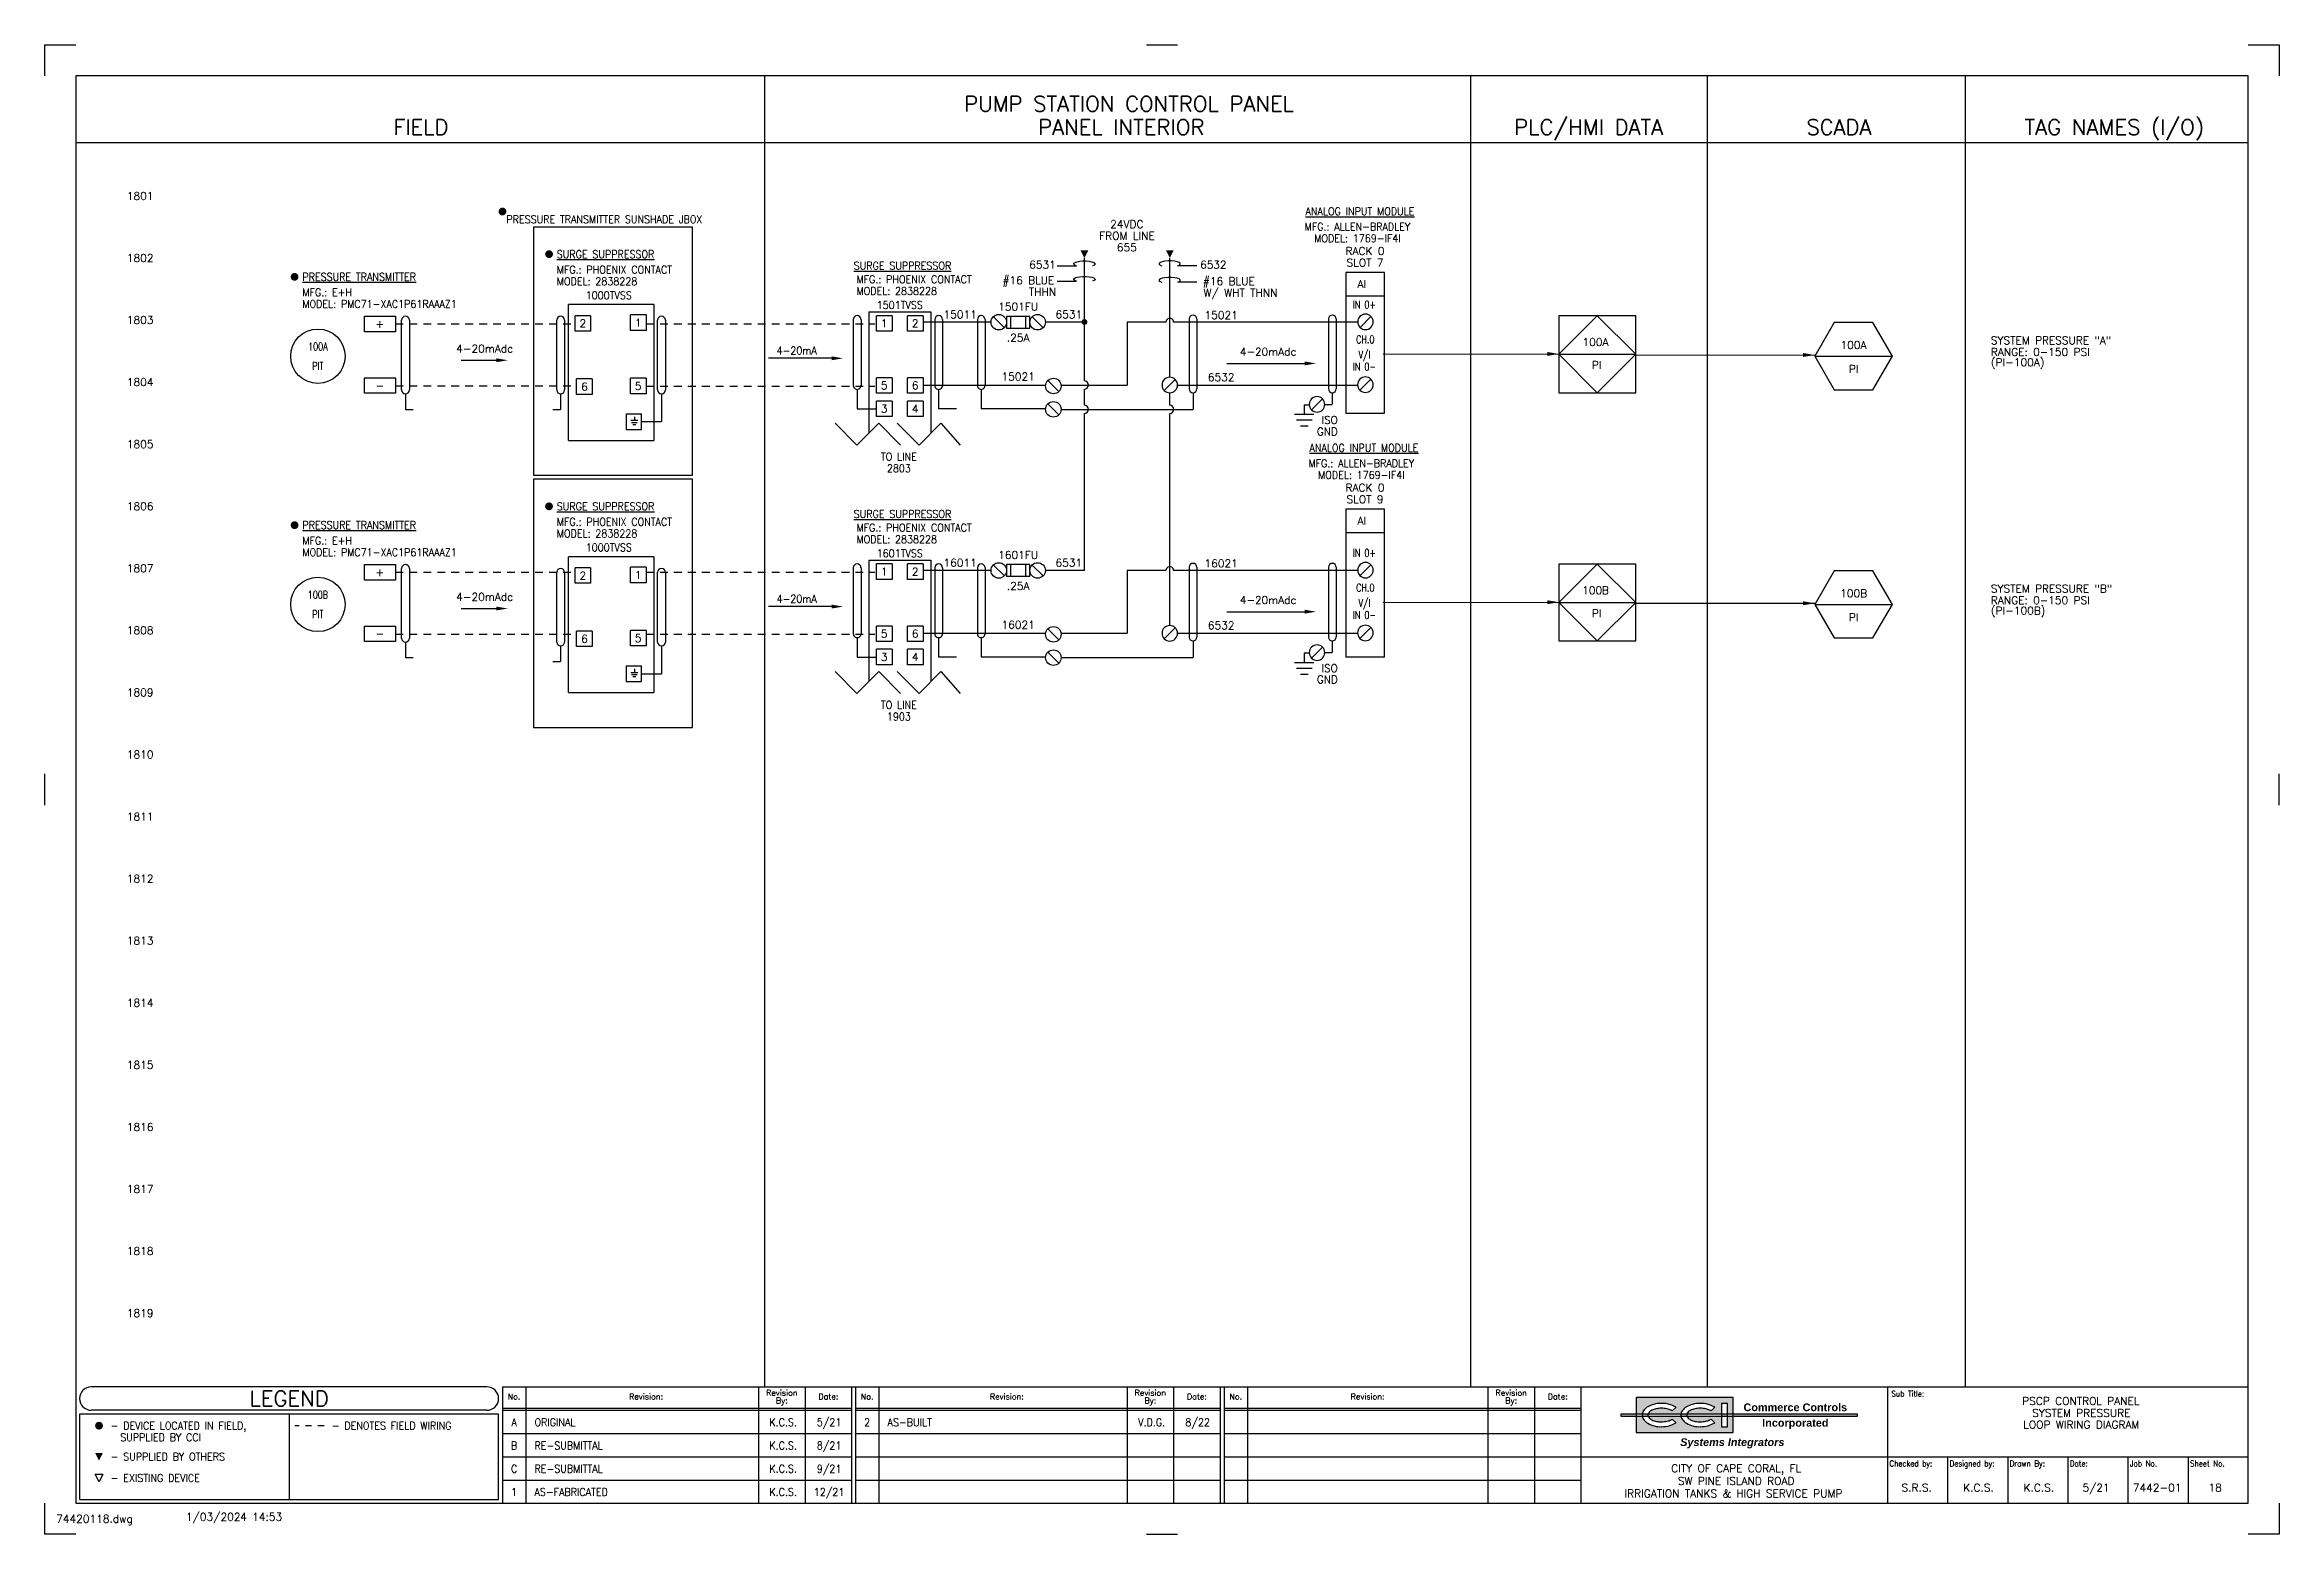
# Model space of a CAD drawing. Extents: x 0 to 36, y 0 to 24.
import ezdxf
from ezdxf.enums import TextEntityAlignment as Align

# ---------------------------------------------------------------- set-up
doc = ezdxf.new("R2010")
doc.units = 0
doc.header["$LTSCALE"] = 0.5
doc.header["$MEASUREMENT"] = 0
doc.linetypes.add('HIDDEN', pattern=[0.375, 0.25, -0.125])
doc.linetypes.add('HIDDEN2', pattern=[0.1875, 0.125, -0.0625])
doc.layers.get('0').update_dxf_attribs({"linetype": 'CONTINUOUS'})
for name, color, linetype in [('02_i1769-IA16-AC-DIGITAL-', 32, 'CONTINUOUS'), ('BORDER', 2, 'CONTINUOUS'), ('CUT-MARK', 5, 'CONTINUOUS')]:
    doc.layers.add(name, color=color, linetype=linetype)
doc.styles.add('arial', font='arialbd.ttf')
doc.styles.add('arialitalic', font='arialbi.ttf')
doc.styles.add('ROMANS', font='ROMANS.shx')
doc.linetypes.add('FENCELINE1', pattern='A,0.25,-0.1,[133,ltypeshp.shx,S=0.1,R=0,X=-0.1,Y=0],-0.1,1', length=1.45)

# ---------------------------------------------------------------- blocks, each defined once
blk = doc.blocks.new('CUTMARK')
at = {"color": 5}
for p, q in [((0, 23.5), (0, 24)), ((0, 24), (0.5, 24)), ((17.75, 24), (18.25, 24)), ((35.5, 24), (36, 24)), ((36, 24), (36, 23.5)), ((0, 11.75), (0, 12.25)), ((36, 11.75), (36, 12.25)), ((0, 0), (0, 0.5)), ((36, 0.5), (36, 0)), ((0.5, 0), (0, 0)), ((17.75, 0), (18.25, 0)), ((36, 0), (35.5, 0))]:
    blk.add_line(p, q, dxfattribs=at)
blk = doc.blocks.new('FCIRLEG')
at = {"color": 5, "const_width": 0.0625}
blk.add_lwpolyline([(-0.03125, 0, 1), (0.03125, 0, 1)], format="xyb", close=True, dxfattribs=at)
blk = doc.blocks.new('FTRIULEG')
at = {"color": 5}
blk.add_solid([(0, 0.125), (0, 0.125), (-0.0625, 0), (0.0625, 0)], dxfattribs=at)
blk = doc.blocks.new('CCILOGO3')
h = blk.add_hatch(color=256)
h.paths.add_polyline_path([(25.922, 2.094, -0.060974), (26.047, 2.109, -0.060974), (26.172, 2.094, -0.074343), (26.268, 2.054, -0.016679), (26.281, 2.046), (26.221, 1.988, 0.036094), (26.202, 1.999, 0.064948), (26.135, 2.022, 0.051099), (26.047, 2.031, 0.051099), (25.958, 2.022, 0.064948), (25.892, 1.999, 0.104203), (25.841, 1.959, 0.105248), (25.83, 1.937), (26.36, 1.937, -0.117879), (26.38, 1.988, -0.106943), (26.451, 2.054, -0.074343), (26.547, 2.094, -0.060974), (26.672, 2.109, -0.060974), (26.797, 2.094, -0.074343), (26.893, 2.054, -0.016679), (26.906, 2.046), (26.846, 1.988, 0.036094), (26.827, 1.999, 0.064948), (26.76, 2.022, 0.051099), (26.672, 2.031, 0.051099), (26.583, 2.022, 0.064948), (26.517, 1.999, 0.104203), (26.466, 1.959, 0.105248), (26.455, 1.937), (27.016, 1.937), (27.016, 2.109), (27.109, 2.109), (27.109, 1.937), (27.203, 1.937), (27.203, 2.203), (25.641, 2.203), (25.641, 1.937), (25.735, 1.937, -0.117879), (25.755, 1.988, -0.106943), (25.826, 2.054, -0.074343)])
h.paths.add_polyline_path([(25.826, 1.789, -0.106943), (25.755, 1.856, -0.117879), (25.735, 1.906), (25.641, 1.906), (25.641, 1.641), (27.203, 1.641), (27.203, 1.906), (27.109, 1.906), (27.109, 1.734), (27.016, 1.734), (27.016, 1.906), (26.455, 1.906, 0.105248), (26.466, 1.885, 0.104203), (26.517, 1.845, 0.064948), (26.592, 1.819, 0.063643), (26.672, 1.812, 0.051099), (26.76, 1.822, 0.064948), (26.827, 1.845, 0.036094), (26.846, 1.856), (26.906, 1.798, -0.016679), (26.893, 1.789, -0.074343), (26.797, 1.75, -0.060974), (26.672, 1.734, -0.074995), (26.558, 1.745, -0.074343), (26.451, 1.789, -0.106943), (26.38, 1.856, -0.117879), (26.36, 1.906), (25.83, 1.906, 0.105248), (25.841, 1.885, 0.104203), (25.892, 1.845, 0.064948), (25.967, 1.819, 0.063643), (26.047, 1.812, 0.051099), (26.135, 1.822, 0.064948), (26.202, 1.845, 0.036094), (26.221, 1.856), (26.281, 1.798, -0.016679), (26.268, 1.789, -0.074343), (26.172, 1.75, -0.060974), (26.047, 1.734, -0.074995), (25.933, 1.745, -0.074343)])
h.paths.add_polyline_path([(25.641, 1.906), (25.641, 1.937), (25.391, 1.937), (25.391, 1.906)])
h.paths.add_polyline_path([(25.83, 1.906, -0.068202), (25.828, 1.922, -0.068202), (25.83, 1.937), (25.735, 1.937, 0.033731), (25.734, 1.922, 0.033731), (25.735, 1.906)])
h.paths.add_polyline_path([(26.455, 1.906, -0.068202), (26.453, 1.922, -0.068202), (26.455, 1.937), (26.36, 1.937, 0.033731), (26.359, 1.922, 0.033731), (26.36, 1.906)])
h.paths.add_polyline_path([(27.109, 1.906), (27.109, 1.937), (27.016, 1.937), (27.016, 1.906)])
h.paths.add_polyline_path([(29.203, 1.906), (29.203, 1.937), (27.203, 1.937), (27.203, 1.906)])
for p, q in [((27.203, 2.203), (25.641, 2.203)), ((25.641, 2.203), (25.641, 1.641)), ((27.203, 1.641), (27.203, 2.203)), ((29.203, 1.937), (25.391, 1.937)), ((25.391, 1.937), (25.391, 1.906)), ((25.391, 1.906), (29.203, 1.906)), ((26.221, 1.988), (26.281, 2.046)), ((26.221, 1.856), (26.281, 1.798)), ((26.846, 1.988), (26.906, 2.046)), ((26.846, 1.856), (26.906, 1.798)), ((27.109, 2.109), (27.016, 2.109)), ((27.016, 2.109), (27.016, 1.734)), ((27.109, 1.734), (27.109, 2.109)), ((29.203, 1.906), (29.203, 1.937)), ((25.641, 1.641), (27.203, 1.641)), ((27.016, 1.734), (27.109, 1.734))]:
    blk.add_line(p, q)
for centre, radius, start, end in [((25.851, 1.922), 0.116, 145.3805, 180), ((25.851, 1.922), 0.116, 180, 214.6195), ((25.944, 1.857), 0.23, 120.9638, 145.3805), ((25.944, 1.987), 0.23, 214.6195, 239.0362), ((26.006, 1.754), 0.35, 103.9568, 120.9638), ((25.886, 1.922), 0.0581, 140.3607, 180), ((25.886, 1.922), 0.0581, 180, 219.6393), ((25.962, 1.859), 0.157, 116.5651, 140.3607), ((25.962, 1.985), 0.157, 219.6393, 243.4349), ((26.013, 1.757), 0.271, 101.7009, 116.5651), ((26.028, 2.117), 0.305, 243.4349, 258.2991), ((26.047, 1.59), 0.519, 90, 103.9568), ((26.047, 1.595), 0.436, 90, 101.7009), ((26.031, 2.129), 0.317, 258.2991, 272.8654), ((26.047, 1.59), 0.519, 76.0432, 90), ((26.047, 1.595), 0.436, 78.2991, 90), ((26.047, 2.249), 0.436, 270, 281.7009), ((26.08, 1.757), 0.271, 63.4349, 78.2991), ((26.08, 2.087), 0.271, 281.7009, 296.5651), ((26.088, 1.754), 0.35, 59.0362, 76.0432), ((26.131, 1.859), 0.157, 55.1664, 63.4349), ((26.131, 1.985), 0.157, 296.5651, 304.8336), ((26.149, 1.857), 0.23, 55.214, 59.0362), ((26.476, 1.922), 0.116, 145.3805, 180), ((26.476, 1.922), 0.116, 180, 214.6195), ((26.569, 1.857), 0.23, 120.9638, 145.3805), ((26.569, 1.987), 0.23, 214.6195, 239.0362), ((26.631, 1.754), 0.35, 103.9568, 120.9638), ((26.511, 1.922), 0.0581, 140.3607, 180), ((26.511, 1.922), 0.0581, 180, 219.6393), ((26.587, 1.859), 0.157, 116.5651, 140.3607), ((26.587, 1.985), 0.157, 219.6393, 243.4349), ((26.638, 1.757), 0.271, 101.7009, 116.5651), ((26.653, 2.117), 0.305, 243.4349, 258.2991), ((26.672, 1.59), 0.519, 90, 103.9568), ((26.672, 1.595), 0.436, 90, 101.7009), ((26.656, 2.129), 0.317, 258.2991, 272.8654), ((26.672, 1.59), 0.519, 76.0432, 90), ((26.672, 1.595), 0.436, 78.2991, 90), ((26.672, 2.249), 0.436, 270, 281.7009), ((26.705, 1.757), 0.271, 63.4349, 78.2991), ((26.705, 2.087), 0.271, 281.7009, 296.5651), ((26.713, 1.754), 0.35, 59.0362, 76.0432), ((26.756, 1.859), 0.157, 55.1664, 63.4349), ((26.756, 1.985), 0.157, 296.5651, 304.8336), ((26.774, 1.857), 0.23, 55.214, 59.0362), ((26.027, 2.125), 0.391, 239.0362, 256.0432), ((26.025, 2.118), 0.384, 256.0432, 273.1986), ((26.047, 2.253), 0.519, 270, 283.9568), ((26.088, 2.09), 0.35, 283.9568, 300.9638), ((26.149, 1.987), 0.23, 300.9638, 304.786), ((26.652, 2.125), 0.391, 239.0362, 256.0432), ((26.65, 2.118), 0.384, 256.0432, 273.1986), ((26.672, 2.253), 0.519, 270, 283.9568), ((26.713, 2.09), 0.35, 283.9568, 300.9638), ((26.774, 1.987), 0.23, 300.9638, 304.786)]:
    blk.add_arc(centre, radius, start, end)
for s, style, p in [('Commerce Controls', 'arial', (28.203, 1.984)), ('Incorporated', 'arial', (28.203, 1.734)), ('Systems Integrators', 'arialitalic', (27.188, 1.422))]:
    blk.add_text(s, height=0.125, dxfattribs=dict(style=style)).set_placement(p, align=Align.CENTER)
blk = doc.blocks.new('TERM')
at = {"color": 1}
blk.add_line((-0.088, 0.088), (0.088, -0.088), dxfattribs=at)
blk.add_circle((0, 0), 0.125, dxfattribs=at)
blk = doc.blocks.new('GND')
at = {"color": 5}
for p, q in [((0, 0), (0, -0.15625)), ((-0.15625, -0.15625), (0.15625, -0.15625)), ((-0.125, -0.25), (0.125, -0.25)), ((-0.0625, -0.34375), (0.0625, -0.34375))]:
    blk.add_line(p, q, dxfattribs=at)
blk = doc.blocks.new('RARROW')
at = {"color": 5}
blk.add_solid([(-0.125, 0.03125), (-0.125, -0.03125), (0.0625, 0)], dxfattribs=at)
blk = doc.blocks.new('Lasso')
at = {"color": 5}
blk.add_line((0, -0.437), (0, -0.128), dxfattribs=at)
at = {"color": 5, "linetype": 'Continuous'}
blk.add_polyline3d([(0, -0.128, 0), (0.012, -0.156, 0), (0.026, -0.17, 0), (0.04, -0.168, 0), (0.054, -0.151, 0), (0.065, -0.119, 0), (0.073, -0.076, 0), (0.078, -0.026, 0), (0.078, 0.027, 0), (0.073, 0.077, 0), (0.065, 0.12, 0), (0.054, 0.151, 0), (0.04, 0.169, 0), (0.026, 0.171, 0), (0.012, 0.157, 0), (0, 0.129, 0)], dxfattribs=at)
blk = doc.blocks.new('DOT')
at = {"color": 2, "const_width": 0.0469}
blk.add_lwpolyline([(-0.023, 0, 1), (0.023, 0, 1)], format="xyb", close=True, dxfattribs=at)
blk = doc.blocks.new('11')
at = {"style": 'ROMANS', "width": 0.9}
for s, p in [('C', (7.562, 0.993)), ('K.C.S.', (11.896, 0.993)), ('9/21', (12.637, 0.993))]:
    blk.add_text(s, height=0.125, dxfattribs=at).set_placement(p, align=Align.CENTER)
blk.add_text('RE-SUBMITTAL', height=0.125, dxfattribs=at).set_placement((7.891, 0.993))
blk = doc.blocks.new('14')
at = {"style": 'ROMANS', "width": 0.9}
for s, p in [('1', (7.563, 0.618)), ('K.C.S.', (11.896, 0.618)), ('12/21', (12.637, 0.618))]:
    blk.add_text(s, height=0.125, dxfattribs=at).set_placement(p, align=Align.CENTER)
blk.add_text('AS-FABRICATED', height=0.125, dxfattribs=at).set_placement((7.891, 0.618))
blk = doc.blocks.new('DrawingName')
at = {"color": 0, "linetype": 'Continuous', "insert": (0.1875, 0.3125), "char_height": 0.125, "attachment_point": 1, "style": 'ROMANS'}
blk.add_mtext('74420118.dwg', dxfattribs=at)
blk = doc.blocks.new('dwgfilename')
at = {"color": 0, "linetype": 'Continuous'}
blk.add_blockref('DrawingName', (0, 0), dxfattribs=at)
blk = doc.blocks.new('dwgdate')
at = {"color": 0, "linetype": 'Continuous', "insert": (2.1875, 0.34375), "char_height": 0.125, "attachment_point": 1, "style": 'ROMANS'}
blk.add_mtext(' 1/03/2024 14:53', dxfattribs=at)
blk = doc.blocks.new('Drawing_Name_Date_Panel_Layout')
at = {"linetype": 'Continuous'}
for name in ['dwgdate', 'dwgfilename']:
    blk.add_blockref(name, (0, 0), dxfattribs=at)

msp = doc.modelspace()

# ---------------------------------------------------------------- linework, layer by layer
at = {"linetype": 'Continuous'}
for p, q in [((11.594, 23.5), (11.594, 2.375)), ((22.969, 23.5), (22.969, 2.375)), ((26.781, 23.5), (26.781, 2.375)), ((30.938, 23.5), (30.938, 2.375)), ((0.5, 22.422), (35.5, 22.422)), ((10.438, 21.062), (7.875, 21.062)), ((7.875, 21.062), (7.875, 17.062)), ((10.438, 17.062), (10.438, 21.062)), ((16.75, 18.582), (16.75, 20.562)), ((18.125, 18.642), (18.125, 20.562)), ((21.585, 20.33), (20.96, 20.33)), ((20.96, 20.33), (20.96, 18.062)), ((21.584, 18.062), (21.584, 20.33)), ((9.813, 19.812), (8.438, 19.812)), ((20.96, 19.955), (21.585, 19.955)), ((5.151, 19.624), (5.651, 19.624)), ((5.151, 19.374), (5.151, 19.624)), ((5.651, 19.624), (5.651, 19.374)), ((8.794, 19.634), (8.544, 19.634)), ((8.544, 19.384), (8.544, 19.634)), ((8.794, 19.634), (8.794, 19.384)), ((9.688, 19.645), (9.438, 19.645)), ((9.438, 19.395), (9.438, 19.645)), ((9.688, 19.645), (9.688, 19.395)), ((13.276, 19.697), (14.276, 19.697)), ((13.276, 19.697), (13.276, 17.741)), ((13.651, 19.634), (13.401, 19.634)), ((13.401, 19.384), (13.401, 19.634)), ((13.651, 19.634), (13.651, 19.384)), ((14.151, 19.634), (13.901, 19.634)), ((13.901, 19.384), (13.901, 19.634)), ((14.151, 19.634), (14.151, 19.384)), ((15.246, 19.529), (14.151, 19.529)), ((14.276, 19.697), (14.276, 17.741)), ((16.75, 19.529), (16.121, 19.529)), ((18.062, 19.529), (17.438, 19.529)), ((17.438, 19.529), (17.438, 18.517)), ((21.153, 19.529), (18.187, 19.529)), ((5.651, 19.374), (5.151, 19.374)), ((8.794, 19.384), (8.544, 19.384)), ((9.688, 19.395), (9.438, 19.395)), ((13.651, 19.384), (13.401, 19.384)), ((14.151, 19.384), (13.901, 19.384)), ((12.677, 18.947), (11.663, 18.947)), ((24.394, 19.012), (25.632, 19.012)), ((28.517, 18.982), (29.767, 18.982)), ((28.601, 18.982), (29.683, 18.982)), ((5.151, 18.634), (5.651, 18.634)), ((5.151, 18.384), (5.151, 18.634)), ((5.651, 18.384), (5.151, 18.384)), ((5.651, 18.634), (5.651, 18.384)), ((8.82, 18.615), (8.57, 18.615)), ((8.57, 18.365), (8.57, 18.615)), ((8.82, 18.365), (8.57, 18.365)), ((8.82, 18.615), (8.82, 18.365)), ((9.688, 18.625), (9.438, 18.625)), ((9.438, 18.375), (9.438, 18.625)), ((9.688, 18.375), (9.438, 18.375)), ((9.688, 18.625), (9.688, 18.375)), ((13.651, 18.634), (13.401, 18.634)), ((13.401, 18.384), (13.401, 18.634)), ((13.651, 18.384), (13.401, 18.384)), ((13.651, 18.634), (13.651, 18.384)), ((14.151, 18.634), (13.901, 18.634)), ((13.901, 18.384), (13.901, 18.634)), ((14.151, 18.384), (13.901, 18.384)), ((14.151, 18.634), (14.151, 18.384)), ((14.151, 18.517), (16.126, 18.517)), ((16.374, 18.517), (17.438, 18.517)), ((16.75, 18.19), (16.75, 18.452)), ((18.125, 18.19), (18.125, 18.392)), ((18.25, 18.517), (18.437, 18.517)), ((18.437, 18.517), (21.152, 18.517)), ((5.812, 18.125), (5.938, 18.125)), ((9.367, 18.052), (9.617, 18.052)), ((9.367, 18.052), (9.367, 17.802)), ((9.617, 17.802), (9.617, 18.052)), ((13.089, 18.134), (13.401, 18.134)), ((13.651, 18.259), (13.401, 18.259)), ((13.401, 18.009), (13.401, 18.259)), ((13.651, 18.009), (13.401, 18.009)), ((13.651, 18.259), (13.651, 18.009)), ((14.151, 18.259), (13.901, 18.259)), ((13.901, 18.009), (13.901, 18.259)), ((14.151, 18.009), (13.901, 18.009)), ((14.151, 18.259), (14.151, 18.009)), ((14.688, 18.134), (14.401, 18.134)), ((16.125, 18.134), (15.089, 18.134)), ((16.375, 18.125), (18.5, 18.125)), ((16.75, 15.529), (16.75, 18.06)), ((18.125, 14.642), (18.125, 18.06)), ((20.96, 18.062), (21.585, 18.062)), ((9.367, 17.802), (9.617, 17.802)), ((9.617, 17.927), (9.937, 17.927)), ((12.736, 17.903), (13.086, 17.549)), ((13.086, 17.549), (13.436, 17.903)), ((13.436, 17.903), (13.786, 17.549)), ((13.736, 17.903), (14.086, 17.549)), ((14.086, 17.549), (14.436, 17.903)), ((14.436, 17.903), (14.75, 17.549)), ((8.438, 17.625), (9.813, 17.625)), ((7.875, 17.062), (10.438, 17.062)), ((10.438, 17), (7.875, 17)), ((7.875, 17), (7.875, 13)), ((10.438, 13), (10.438, 17)), ((21.585, 16.517), (20.96, 16.517)), ((20.96, 16.517), (20.96, 14.132)), ((21.584, 14.132), (21.584, 16.517)), ((20.96, 16.142), (21.585, 16.142)), ((5.151, 15.624), (5.651, 15.624)), ((5.151, 15.374), (5.151, 15.624)), ((5.651, 15.624), (5.651, 15.374)), ((9.813, 15.75), (8.438, 15.75)), ((8.794, 15.572), (8.544, 15.572)), ((8.544, 15.322), (8.544, 15.572)), ((8.794, 15.572), (8.794, 15.322)), ((9.688, 15.582), (9.438, 15.582)), ((9.438, 15.332), (9.438, 15.582)), ((9.688, 15.582), (9.688, 15.332)), ((13.276, 15.697), (14.276, 15.697)), ((13.276, 15.697), (13.276, 13.741)), ((13.651, 15.634), (13.401, 15.634)), ((13.401, 15.384), (13.401, 15.634)), ((13.651, 15.634), (13.651, 15.384)), ((14.151, 15.634), (13.901, 15.634)), ((13.901, 15.384), (13.901, 15.634)), ((14.151, 15.634), (14.151, 15.384)), ((15.246, 15.529), (14.151, 15.529)), ((14.276, 15.697), (14.276, 13.741)), ((16.75, 15.529), (16.121, 15.529)), ((18.062, 15.529), (17.438, 15.529)), ((17.438, 15.529), (17.438, 14.517)), ((21.153, 15.529), (18.187, 15.529)), ((5.651, 15.374), (5.151, 15.374)), ((8.794, 15.322), (8.544, 15.322)), ((9.688, 15.332), (9.438, 15.332)), ((13.651, 15.384), (13.401, 15.384)), ((14.151, 15.384), (13.901, 15.384)), ((12.677, 14.947), (11.663, 14.947)), ((24.394, 15.012), (25.632, 15.012)), ((28.517, 14.982), (29.767, 14.982)), ((28.601, 14.982), (29.683, 14.982)), ((5.151, 14.634), (5.651, 14.634)), ((5.151, 14.384), (5.151, 14.634)), ((5.651, 14.634), (5.651, 14.384)), ((8.82, 14.552), (8.57, 14.552)), ((8.57, 14.302), (8.57, 14.552)), ((8.82, 14.552), (8.82, 14.302)), ((9.688, 14.562), (9.438, 14.562)), ((9.438, 14.312), (9.438, 14.562)), ((9.688, 14.562), (9.688, 14.312)), ((13.651, 14.634), (13.401, 14.634)), ((13.401, 14.384), (13.401, 14.634)), ((13.651, 14.634), (13.651, 14.384)), ((14.151, 14.634), (13.901, 14.634)), ((13.901, 14.384), (13.901, 14.634)), ((14.151, 14.634), (14.151, 14.384)), ((14.151, 14.517), (16.126, 14.517)), ((16.374, 14.517), (17.438, 14.517)), ((18.25, 14.517), (18.437, 14.517)), ((18.437, 14.517), (21.152, 14.517)), ((5.651, 14.384), (5.151, 14.384)), ((5.812, 14.125), (5.938, 14.125)), ((8.82, 14.302), (8.57, 14.302)), ((9.688, 14.312), (9.438, 14.312)), ((13.089, 14.134), (13.401, 14.134)), ((13.651, 14.384), (13.401, 14.384)), ((13.651, 14.259), (13.401, 14.259)), ((13.401, 14.009), (13.401, 14.259)), ((13.651, 14.259), (13.651, 14.009)), ((14.151, 14.384), (13.901, 14.384)), ((14.151, 14.259), (13.901, 14.259)), ((13.901, 14.009), (13.901, 14.259)), ((14.151, 14.259), (14.151, 14.009)), ((14.688, 14.134), (14.401, 14.134)), ((16.125, 14.134), (15.089, 14.134)), ((16.375, 14.125), (18.5, 14.125)), ((21.584, 14.132), (20.96, 14.132)), ((9.367, 13.99), (9.617, 13.99)), ((9.367, 13.99), (9.367, 13.74)), ((9.367, 13.74), (9.617, 13.74)), ((9.617, 13.74), (9.617, 13.99)), ((9.617, 13.865), (9.937, 13.865)), ((12.736, 13.903), (13.086, 13.549)), ((13.086, 13.549), (13.436, 13.903)), ((13.651, 14.009), (13.401, 14.009)), ((13.436, 13.903), (13.786, 13.549)), ((13.736, 13.903), (14.086, 13.549)), ((14.151, 14.009), (13.901, 14.009)), ((14.086, 13.549), (14.436, 13.903)), ((14.436, 13.903), (14.75, 13.549)), ((8.438, 13.562), (9.813, 13.562)), ((7.875, 13), (10.438, 13)), ((0.875, 0.844), (0.813, 0.969)), ((0.813, 0.969), (0.938, 0.969)), ((0.938, 0.969), (0.875, 0.844))]:
    msp.add_line(p, q, dxfattribs=at)
at = {"color": 0, "linetype": 'Continuous'}
for p, q in [((8.438, 17.625), (8.438, 19.812)), ((9.813, 19.812), (9.813, 17.625)), ((25.013, 19.632), (24.394, 19.012)), ((24.394, 19.632), (24.394, 18.393)), ((25.632, 19.632), (24.394, 19.632)), ((25.632, 19.012), (25.013, 19.632)), ((25.632, 18.393), (25.632, 19.632)), ((24.394, 19.012), (25.013, 18.393)), ((25.013, 18.393), (25.632, 19.012)), ((24.394, 18.393), (25.632, 18.393)), ((8.438, 13.562), (8.438, 15.75)), ((9.813, 15.75), (9.813, 13.562)), ((25.013, 15.632), (24.394, 15.012)), ((24.394, 15.632), (24.394, 14.393)), ((25.632, 15.632), (24.394, 15.632)), ((25.632, 15.012), (25.013, 15.632)), ((25.632, 14.393), (25.632, 15.632)), ((24.394, 15.012), (25.013, 14.393)), ((25.013, 14.393), (25.632, 15.012)), ((24.394, 14.393), (25.632, 14.393)), ((7.313, 0.562), (7.313, 1.937))]:
    msp.add_line(p, q, dxfattribs=at)
at = {"linetype": 'HIDDEN'}
for p, q in [((5.651, 19.5), (8.544, 19.5)), ((9.688, 19.5), (13.375, 19.5)), ((5.651, 18.502), (8.57, 18.501)), ((9.688, 18.5), (13.375, 18.5)), ((8.188, 18.125), (8.312, 18.125)), ((5.651, 15.5), (8.544, 15.5)), ((9.688, 15.5), (13.375, 15.5)), ((5.651, 14.502), (8.57, 14.501)), ((9.688, 14.5), (13.375, 14.5)), ((8.188, 14.062), (8.312, 14.062))]:
    msp.add_line(p, q, dxfattribs=at)
at = {"color": 5}
for p, q in [((5.75, 18.437), (5.75, 19.562)), ((5.875, 19.562), (5.875, 18.437)), ((8.25, 18.437), (8.25, 19.562)), ((8.375, 19.562), (8.375, 18.437)), ((9.875, 18.437), (9.875, 19.562)), ((10, 19.562), (10, 18.437)), ((15.496, 19.623), (15.496, 19.435)), ((15.871, 19.623), (15.496, 19.623)), ((15.559, 19.623), (15.559, 19.435)), ((15.809, 19.435), (15.809, 19.623)), ((15.871, 19.435), (15.871, 19.623)), ((15.496, 19.435), (15.871, 19.435)), ((9.937, 18.375), (9.937, 17.927)), ((5.75, 14.437), (5.75, 15.562)), ((5.875, 15.562), (5.875, 14.437)), ((8.25, 14.375), (8.25, 15.5)), ((8.375, 15.5), (8.375, 14.375)), ((9.875, 14.375), (9.875, 15.5)), ((10, 15.5), (10, 14.375)), ((15.496, 15.623), (15.496, 15.435)), ((15.871, 15.623), (15.496, 15.623)), ((15.559, 15.623), (15.559, 15.435)), ((15.809, 15.435), (15.809, 15.623)), ((15.871, 15.435), (15.871, 15.623)), ((15.496, 15.435), (15.871, 15.435)), ((9.937, 14.312), (9.937, 13.865))]:
    msp.add_line(p, q, dxfattribs=at)
for p, q in [((13.026, 19.572), (13.026, 18.509)), ((13.151, 19.572), (13.151, 18.509)), ((14.338, 19.572), (14.338, 18.509)), ((14.463, 19.572), (14.463, 18.509)), ((15.026, 19.572), (15.026, 18.509)), ((15.151, 19.572), (15.151, 18.509)), ((18.437, 19.581), (18.437, 18.456)), ((18.562, 19.581), (18.562, 18.456)), ((20.68, 19.581), (20.68, 18.456)), ((20.805, 19.581), (20.805, 18.456)), ((6.712, 18.916), (7.337, 18.916)), ((19.046, 18.865), (20.359, 18.865)), ((5.812, 18.375), (5.812, 18.125)), ((8.312, 18.375), (8.312, 18.125)), ((13.089, 18.447), (13.089, 18.134)), ((14.401, 18.447), (14.401, 18.134)), ((15.089, 18.447), (15.089, 18.134)), ((18.5, 18.394), (18.5, 18.125)), ((20.743, 18.394), (20.743, 18.206)), ((20.292, 18.2), (20.37, 18.2)), ((13.026, 15.572), (13.026, 14.509)), ((13.151, 15.572), (13.151, 14.509)), ((14.338, 15.572), (14.338, 14.509)), ((14.463, 15.572), (14.463, 14.509)), ((15.026, 15.572), (15.026, 14.509)), ((15.151, 15.572), (15.151, 14.509)), ((18.437, 15.581), (18.437, 14.456)), ((18.562, 15.581), (18.562, 14.456)), ((20.68, 15.581), (20.68, 14.456)), ((20.805, 15.581), (20.805, 14.456)), ((6.712, 14.916), (7.337, 14.916)), ((19.046, 14.865), (20.359, 14.865)), ((13.089, 14.447), (13.089, 14.134)), ((14.401, 14.447), (14.401, 14.134)), ((15.089, 14.447), (15.089, 14.134)), ((5.812, 14.375), (5.812, 14.125)), ((8.312, 14.312), (8.312, 14.062)), ((18.5, 14.394), (18.5, 14.125)), ((20.292, 14.2), (20.37, 14.2)), ((20.743, 14.394), (20.743, 14.206))]:
    msp.add_line(p, q)
at = {"color": 1}
for p, q in [((15.283, 19.617), (15.46, 19.44)), ((15.908, 19.617), (16.085, 19.44)), ((16.162, 18.588), (16.338, 18.412)), ((16.162, 18.213), (16.338, 18.037)), ((15.283, 15.617), (15.46, 15.44)), ((15.908, 15.617), (16.085, 15.44)), ((16.162, 14.588), (16.338, 14.412)), ((16.162, 14.213), (16.338, 14.037))]:
    msp.add_line(p, q, dxfattribs=at)
at = {"color": 0, "linetype": 'FENCELINE1', "ltscale": 0.5}
for p, q in [((21.562, 19.017), (24.394, 19.012)), ((21.562, 15.017), (24.394, 15.012))]:
    msp.add_line(p, q, dxfattribs=at)
at = {"linetype": 'FENCELINE1', "ltscale": 0.5}
for p, q in [((25.625, 19.003), (28.516, 19)), ((25.625, 15.003), (28.516, 15))]:
    msp.add_line(p, q, dxfattribs=at)
at = {"color": 0}
for p, q in [((20.623, 18.205), (20.743, 18.205)), ((20.623, 14.205), (20.743, 14.205)), ((7.125, 2.375), (0.75, 2.375)), ((0.562, 1.937), (0.562, 0.562)), ((7.313, 1.937), (0.562, 1.937)), ((7.125, 2), (0.75, 2)), ((3.938, 1.937), (3.938, 0.562)), ((0.562, 0.562), (7.313, 0.562))]:
    msp.add_line(p, q, dxfattribs=at)
at = {"color": 2}
for p, q in [((7.375, 2.375), (13.062, 2.375)), ((7.375, 2.375), (7.375, 0.5)), ((7.75, 2.375), (7.75, 0.5)), ((11.5, 2.375), (11.5, 0.5)), ((12.25, 2.375), (12.25, 0.5)), ((13, 2.375), (13, 0.5)), ((13.062, 2.375), (13.062, 0.5)), ((13.062, 2.375), (19, 2.375)), ((13.438, 2.375), (13.438, 0.5)), ((17.438, 2.375), (17.438, 0.5)), ((18.187, 2.375), (18.187, 0.5)), ((18.938, 2.375), (18.938, 0.5)), ((19, 2.375), (24.75, 2.375)), ((19, 2.375), (19, 0.5)), ((19.375, 2.375), (19.375, 0.5)), ((23.25, 2.375), (23.25, 0.5)), ((24, 2.375), (24, 0.5)), ((24.754, 2.375), (35.5, 2.375)), ((24.754, 0.5), (24.754, 2.375)), ((29.688, 2.375), (29.688, 0.5)), ((7.375, 2.031), (12.996, 2.031)), ((7.375, 2), (13, 2)), ((13.062, 2.031), (18.933, 2.031)), ((13.062, 2), (18.938, 2)), ((19, 2.031), (24.746, 2.031)), ((19, 2), (24.75, 2)), ((7.375, 1.625), (13, 1.625)), ((13.062, 1.625), (18.938, 1.625)), ((19, 1.625), (24.75, 1.625)), ((7.375, 1.25), (13, 1.25)), ((13.062, 1.25), (18.938, 1.25)), ((19, 1.25), (24.75, 1.25)), ((24.754, 1.25), (35.5, 1.25)), ((30.656, 1.25), (30.656, 0.5)), ((31.625, 1.25), (31.625, 0.5)), ((32.594, 1.25), (32.594, 0.5)), ((33.562, 1.25), (33.562, 0.5)), ((34.531, 1.25), (34.531, 0.5)), ((7.375, 0.875), (13, 0.875)), ((13.062, 0.875), (18.938, 0.875)), ((19, 0.875), (24.75, 0.875))]:
    msp.add_line(p, q, dxfattribs=at)
at = {"linetype": 'HIDDEN2'}
msp.add_line((4.5, 1.75), (4.031, 1.75), dxfattribs=at)
at = {"color": 0}
for points in [[(28.829, 19.523), (28.517, 18.982), (28.829, 18.441), (29.454, 18.441), (29.767, 18.982), (29.454, 19.523)], [(28.829, 15.523), (28.517, 14.982), (28.829, 14.441), (29.454, 14.441), (29.767, 14.982), (29.454, 15.523)]]:
    msp.add_lwpolyline(points, close=True, dxfattribs=at)
at = {"color": 1}
for centre in [(15.371, 19.529), (15.996, 19.529), (16.25, 18.5), (16.25, 18.125), (15.371, 15.529), (15.996, 15.529), (16.25, 14.5), (16.25, 14.125)]:
    msp.add_circle(centre, 0.125, dxfattribs=at)
at = {"linetype": 'Continuous'}
for centre in [(4.401, 18.981), (4.401, 14.981)]:
    msp.add_circle(centre, 0.438, dxfattribs=at)
at = {"color": 5}
for centre, start, end in [((5.812, 19.562), 0, 180), ((8.312, 19.562), 0, 180), ((9.937, 19.562), 0, 180), ((5.812, 18.437), 180, 0), ((8.312, 18.437), 180, 0), ((9.937, 18.437), 180, 0), ((5.812, 15.562), 0, 180), ((8.312, 15.5), 0, 180), ((9.937, 15.5), 0, 180), ((5.812, 14.437), 180, 0), ((8.312, 14.375), 180, 0), ((9.937, 14.375), 180, 0)]:
    msp.add_arc(centre, 0.0625, start, end, dxfattribs=at)
for centre, start, end in [((13.088, 19.572), 0.0133, 180.0133), ((14.401, 19.572), 0.0133, 180.0133), ((15.088, 19.572), 0.0133, 180.0133), ((18.5, 19.581), 0, 180), ((20.743, 19.581), 0, 180), ((13.088, 18.509), 180.0133, 0.0133), ((14.401, 18.509), 180.0133, 0.0133), ((15.088, 18.509), 180.0133, 0.0133), ((18.5, 18.456), 180, 0), ((20.743, 18.456), 180, 0), ((13.088, 15.572), 0.0133, 180.0133), ((14.401, 15.572), 0.0133, 180.0133), ((15.088, 15.572), 0.0133, 180.0133), ((18.5, 15.581), 0, 180), ((20.743, 15.581), 0, 180), ((13.088, 14.509), 180.0133, 0.0133), ((14.401, 14.509), 180.0133, 0.0133), ((15.088, 14.509), 180.0133, 0.0133), ((18.5, 14.456), 180, 0), ((20.743, 14.456), 180, 0)]:
    msp.add_arc(centre, 0.0625, start, end)
at = {"linetype": 'Continuous'}
for centre, radius, start, end in [((18.125, 19.529), 0.0625, 0.0003, 180.0003), ((16.75, 18.517), 0.0648, 270, 90), ((16.75, 18.125), 0.0648, 270, 90), ((18.125, 18.125), 0.0648, 270, 90), ((18.125, 15.529), 0.0625, 0.0003, 180.0003)]:
    msp.add_arc(centre, radius, start, end, dxfattribs=at)
at = {"color": 0}
for centre, start, end in [((0.75, 2.187), 90, 270), ((7.125, 2.187), 270, 90)]:
    msp.add_arc(centre, 0.188, start, end, dxfattribs=at)
at = {"color": 5}
for points in [[(24.206, 19.049), (24.206, 18.986), (24.394, 19.017)], [(28.329, 18.969), (28.329, 19.032), (28.517, 19)], [(24.206, 15.049), (24.206, 14.986), (24.394, 15.017)], [(28.329, 14.969), (28.329, 15.032), (28.517, 15)]]:
    msp.add_solid(points, dxfattribs=at)
at = {"layer": 'BORDER', "color": 2}
for p, q in [((35.5, 23.5), (0.5, 23.5)), ((0.5, 23.5), (0.5, 0.5)), ((35.5, 0.5), (35.5, 23.5)), ((0.5, 0.5), (35.5, 0.5))]:
    msp.add_line(p, q, dxfattribs=at)

# ---------------------------------------------------------------- block references
at = {"linetype": 'Continuous'}
for name, p in [('FCIRLEG', (7.375, 21.312)), ('FCIRLEG', (8.125, 20.625)), ('FCIRLEG', (4.026, 20.259)), ('FCIRLEG', (8.125, 16.562)), ('FCIRLEG', (4.026, 16.259)), ('11', (0, 0)), ('14', (0, 0)), ('Drawing_Name_Date_Panel_Layout', (0, 0))]:
    msp.add_blockref(name, p, dxfattribs=at)
at = {"rotation": 180}
for p in [(16.75, 20.688), (18.125, 20.688), (0.875, 1.312)]:
    msp.add_blockref('FTRIULEG', p, dxfattribs=at)
at = {"linetype": 'Continuous', "xscale": -1, "rotation": 270}
for p in [(16.75, 20.438), (16.75, 20.188)]:
    msp.add_blockref('Lasso', p, dxfattribs=at)
at = {"linetype": 'Continuous', "rotation": 90}
for p in [(18.125, 20.438), (18.125, 20.172)]:
    msp.add_blockref('Lasso', p, dxfattribs=at)
for name, p in [('DOT', (16.75, 19.533)), ('RARROW', (7.399, 18.916)), ('RARROW', (12.802, 18.947)), ('RARROW', (20.421, 18.865)), ('RARROW', (7.399, 14.916)), ('RARROW', (12.802, 14.947)), ('RARROW', (20.421, 14.865))]:
    msp.add_blockref(name, p)
at = {"color": 0, "xscale": -1}
for name, p in [('TERM', (21.278, 19.534)), ('TERM', (18.125, 18.517)), ('TERM', (21.277, 18.522)), ('GND', (20.292, 18.199)), ('TERM', (20.498, 18.205)), ('TERM', (21.278, 15.534)), ('TERM', (18.125, 14.517)), ('TERM', (21.277, 14.522)), ('GND', (20.292, 14.199)), ('TERM', (20.498, 14.205))]:
    msp.add_blockref(name, p, dxfattribs=at)
at = {"linetype": 'Continuous', "xscale": 0.3636363636363636, "yscale": 0.3636363636363636, "zscale": 0.3636363636363636}
for p in [(9.5, 18.006), (9.5, 13.943)]:
    msp.add_blockref('GND', p, dxfattribs=at)
at = {"color": 0, "linetype": 'Continuous'}
for name, p in [('CCILOGO3', (0, 0)), ('FCIRLEG', (0.875, 1.75))]:
    msp.add_blockref(name, p, dxfattribs=at)
at = {"layer": 'CUT-MARK'}
msp.add_blockref('CUTMARK', (0, 0), dxfattribs=at)

# ---------------------------------------------------------------- texts
at = {"style": 'ROMANS'}
for s, height, p in [('PUMP STATION CONTROL PANEL', 0.25, (17.469, 22.922)), ('PANEL INTERIOR', 0.25, (17.344, 22.547)), ('4-20mAdc', 0.125, (7.087, 19.041)), ('4-20mAdc', 0.125, (19.71, 18.99)), ('4-20mAdc', 0.125, (7.087, 15.041)), ('4-20mAdc', 0.125, (19.71, 14.99)), ('PSCP CONTROL PANEL ', 0.125, (32.846, 2.085)), ('LOOP WIRING DIAGRAM', 0.125, (32.81, 1.704)), ('SYSTEM PRESSURE', 0.125, (32.81, 1.891)), ('CITY OF CAPE CORAL, FL', 0.125, (27.25, 1)), ('IRRIGATION TANKS & HIGH SERVICE PUMP ', 0.125, (27.25, 0.595)), ('SW PINE ISLAND ROAD', 0.125, (27.25, 0.798))]:
    msp.add_text(s, height=height, dxfattribs=at).set_placement(p, align=Align.CENTER)
at = {"linetype": 'Continuous', "style": 'ROMANS'}
for s, height, p in [('FIELD', 0.25, (6.062, 22.547)), ('PLC/HMI DATA', 0.25, (24.875, 22.547)), ('SCADA', 0.25, (28.906, 22.547)), ('TAG NAMES (I/O)', 0.25, (33.344, 22.547)), ('FROM LINE', 0.125, (17.435, 20.858)), ('24VDC', 0.125, (17.435, 21.046)), ('655', 0.125, (17.435, 20.671)), ('RACK 0', 0.125, (21.27, 20.613)), ('SLOT 7', 0.125, (21.27, 20.425)), ('#16 BLUE ', 0.125, (15.89, 20.142)), ('6531', 0.125, (16.077, 20.392)), ('6532', 0.125, (18.827, 20.392)), ('#16 BLUE', 0.125, (19.077, 20.127)), ('AI', 0.125, (21.22, 20.08)), ('THHN', 0.125, (16.077, 19.955)), ('W/ WHT THNN', 0.125, (19.265, 19.94)), ('+', 0.125, (5.401, 19.437)), ('2', 0.125, (8.669, 19.447)), ('1', 0.125, (9.562, 19.457)), ('1', 0.125, (13.526, 19.447)), ('2', 0.125, (14.026, 19.447)), ('15021', 0.125, (18.952, 19.58)), ('100A', 0.125, (24.984, 19.146)), ('100A', 0.125, (29.142, 19.098)), ('PI', 0.125, (25, 18.776)), ('PI', 0.125, (29.142, 18.712)), ('-', 0.125, (5.401, 18.447)), ('6', 0.125, (8.695, 18.427)), ('5', 0.125, (9.562, 18.437)), ('5', 0.125, (13.526, 18.447)), ('6', 0.125, (14.026, 18.447)), ('6532', 0.125, (18.952, 18.58)), ('3', 0.125, (13.526, 18.072)), ('4', 0.125, (14.026, 18.072)), ('RACK 0', 0.125, (21.27, 16.8)), ('SLOT 9', 0.125, (21.27, 16.613)), ('AI', 0.125, (21.22, 16.267)), ('+', 0.125, (5.401, 15.437)), ('2', 0.125, (8.669, 15.384)), ('1', 0.125, (9.562, 15.395)), ('1', 0.125, (13.526, 15.447)), ('2', 0.125, (14.026, 15.447)), ('16021', 0.125, (18.952, 15.58)), ('100B', 0.125, (24.984, 15.146)), ('100B', 0.125, (29.142, 15.098)), ('PI', 0.125, (25, 14.776)), ('PI', 0.125, (29.142, 14.712)), ('-', 0.125, (5.401, 14.447)), ('6', 0.125, (8.695, 14.365)), ('5', 0.125, (9.562, 14.375)), ('5', 0.125, (13.526, 14.447)), ('6', 0.125, (14.026, 14.447)), ('6532', 0.125, (18.952, 14.58)), ('3', 0.125, (13.526, 14.072)), ('4', 0.125, (14.026, 14.072))]:
    msp.add_text(s, height=height, dxfattribs=at).set_placement(p, align=Align.CENTER)
for s, p in [('1801', (1.751, 21.501)), ('1802', (1.751, 20.501)), ('1803', (1.751, 19.501)), ('1804', (1.751, 18.501)), ('ISO', (20.835, 17.892)), ('GND', (20.835, 17.705)), ('1805', (1.751, 17.501)), ('1806', (1.751, 16.501)), ('1807', (1.751, 15.501)), ('1808', (1.751, 14.501)), ('GND', (20.835, 13.71)), ('ISO', (20.835, 13.892)), ('1809', (1.751, 13.501)), ('1810', (1.751, 12.501)), ('1811', (1.751, 11.501)), ('1812', (1.751, 10.501)), ('1813', (1.751, 9.501)), ('1814', (1.751, 8.501)), ('1815', (1.751, 7.501)), ('1816', (1.751, 6.501)), ('1817', (1.751, 5.501)), ('1818', (1.751, 4.501)), ('1819', (1.751, 3.501))]:
    msp.add_text(s, height=0.125, dxfattribs=at).set_placement(p, align=Align.RIGHT)
at = {"color": 0, "linetype": 'Continuous', "style": 'ROMANS', "width": 0.9}
for s, p in [('PRESSURE TRANSMITTER SUNSHADE JBOX', (7.438, 21.125)), ('%%USURGE SUPPRESSOR', (8.25, 20.562)), ('%%UPRESSURE TRANSMITTER', (4.151, 20.197)), ('MFG.: PHOENIX CONTACT', (8.25, 20.312)), ('MODEL: 2838228', (8.25, 20.125)), ('%%USURGE SUPPRESSOR', (13.033, 20.376)), ('MFG.: PHOENIX CONTACT', (13.078, 20.157)), ('MFG.: E+H', (4.151, 19.947)), ('MODEL: PMC71-XAC1P61RAAAZ1', (4.151, 19.759)), ('MODEL: 2838228', (13.078, 19.969)), ('%%USURGE SUPPRESSOR', (8.25, 16.5)), ('%%UPRESSURE TRANSMITTER', (4.151, 16.197)), ('MFG.: PHOENIX CONTACT', (8.25, 16.25)), ('%%USURGE SUPPRESSOR', (13.033, 16.376)), ('MFG.: PHOENIX CONTACT', (13.078, 16.157)), ('MFG.: E+H', (4.151, 15.947)), ('MODEL: PMC71-XAC1P61RAAAZ1', (4.151, 15.759)), ('MODEL: 2838228', (8.25, 16.062)), ('MODEL: 2838228', (13.078, 15.969))]:
    msp.add_text(s, height=0.125, dxfattribs=at).set_placement(p)
for s, p in [('%%UANALOG INPUT MODULE', (21.19, 21.254)), ('MFG.: ALLEN-BRADLEY ', (21.188, 21.004)), ('MODEL: 1769-IF4I ', (21.188, 20.817)), ('%%UANALOG INPUT MODULE', (21.253, 17.442)), ('MFG.: ALLEN-BRADLEY ', (21.25, 17.192)), ('MODEL: 1769-IF4I ', (21.25, 17.004))]:
    msp.add_text(s, height=0.125, dxfattribs=at).set_placement(p, align=Align.CENTER)
at = {"linetype": 'Continuous', "style": 'ROMANS'}
for s, width, p in [('1000TVSS', 0.9, (9.088, 19.899)), ('1501TVSS', 0.9, (13.776, 19.742)), ('IN 0+', 0.75, (21.261, 19.75)), ('100A', 0.75, (4.401, 19.075)), ('4-20mA', 0.9, (12.115, 19.01)), ('V/I', 0.75, (21.261, 18.944)), ('PIT', 0.75, (4.401, 18.762)), ('IN 0-', 0.75, (21.261, 18.75)), ('TO LINE', 0.9, (13.761, 17.301)), ('2803', 0.9, (13.761, 17.113)), ('1000TVSS', 0.9, (9.088, 15.837)), ('1601TVSS', 0.9, (13.776, 15.742)), ('IN 0+', 0.75, (21.261, 15.75)), ('100B', 0.75, (4.401, 15.075)), ('4-20mA', 0.9, (12.115, 15.01)), ('PIT', 0.75, (4.401, 14.762)), ('IN 0-', 0.75, (21.261, 14.75)), ('V/I', 0.75, (21.261, 14.944)), ('TO LINE', 0.9, (13.761, 13.301)), ('1903', 0.9, (13.761, 13.113))]:
    msp.add_text(s, height=0.125, dxfattribs=dict(at, width=width)).set_placement(p, align=Align.CENTER)
at = {"color": 7, "linetype": 'Continuous', "style": 'ROMANS'}
for s, p in [('SYSTEM PRESSURE "A"', (31.352, 19.172)), ('RANGE: 0-150 PSI', (31.352, 18.987)), ('(PI-100A)', (31.352, 18.82)), ('SYSTEM PRESSURE "B"', (31.352, 15.172)), ('RANGE: 0-150 PSI', (31.352, 14.987)), ('(PI-100B)', (31.352, 14.82))]:
    msp.add_text(s, height=0.125, dxfattribs=at).set_placement(p)
at = {"color": 0, "style": 'ROMANS'}
msp.add_text('LEGEND', height=0.25, dxfattribs=at).set_placement((3.938, 2.062), align=Align.CENTER)
at = {"color": 2, "style": 'ROMANS'}
for s, p in [('No.', (7.562, 2.219)), ('Revision:', (9.688, 2.219)), ('Revision', (11.875, 2.281)), ('By:', (11.875, 2.156)), ('Date:', (12.625, 2.219)), ('No.', (13.25, 2.219)), ('Revision:', (15.5, 2.219)), ('Revision', (17.812, 2.281)), ('By:', (17.812, 2.156)), ('Date:', (18.562, 2.219)), ('No.', (19.188, 2.219)), ('Revision:', (21.312, 2.219)), ('Revision', (23.625, 2.281)), ('By:', (23.625, 2.156)), ('Date:', (24.375, 2.219))]:
    msp.add_text(s, height=0.0938, dxfattribs=at).set_placement(p, align=Align.MIDDLE_CENTER)
at = {"color": 2, "style": 'ROMANS', "width": 0.9}
for s, height, p in [('Sub Title:', 0.0938, (29.75, 2.219)), ('Checked by:', 0.09375, (29.719, 1.094)), ('Designed by:', 0.09375, (30.688, 1.094)), ('Drawn By:', 0.0938, (31.656, 1.094)), ('Date:', 0.0938, (32.625, 1.094)), ('Job No.', 0.0938, (33.594, 1.094)), ('Sheet No.', 0.0938, (34.562, 1.094))]:
    msp.add_text(s, height=height, dxfattribs=at).set_placement(p)
at = {"style": 'ROMANS', "width": 0.9}
for s, p in [('- DEVICE LOCATED IN FIELD,', (1.063, 1.687)), ('- DENOTES FIELD WIRING', (4.625, 1.687)), ('ORIGINAL', (7.891, 1.743)), ('AS-BUILT', (13.579, 1.743)), ('  SUPPLIED BY CCI', (1.063, 1.5)), ('RE-SUBMITTAL', (7.891, 1.368)), ('- SUPPLIED BY OTHERS', (1.063, 1.187)), ('- EXISTING DEVICE', (1.063, 0.844))]:
    msp.add_text(s, height=0.125, dxfattribs=at).set_placement(p)
for s, p in [('A', (7.562, 1.743)), ('K.C.S.', (11.896, 1.743)), ('5/21', (12.637, 1.743)), ('2', (13.25, 1.743)), ('V.D.G.', (17.833, 1.743)), ('8/22', (18.575, 1.743)), ('B', (7.562, 1.368)), ('K.C.S.', (11.896, 1.368)), ('8/21', (12.637, 1.368))]:
    msp.add_text(s, height=0.125, dxfattribs=at).set_placement(p, align=Align.CENTER)
at = {"color": 0, "linetype": 'Continuous', "style": 'ROMANS'}
for tag, text, p in [('1501FU', 'XXXX', (15.684, 19.716)), ('15011', 'XXXX', (14.747, 19.591)), ('6531', 'XXXX', (16.497, 19.591)), ('.25A', 'XXX', (15.684, 19.216)), ('15021', 'XXXX', (15.684, 18.591)), ('1601FU', 'XXXX', (15.684, 15.716)), ('16011', 'XXXX', (14.747, 15.591)), ('6531', 'XXXX', (16.497, 15.591)), ('.25A', 'XXX', (15.684, 15.216)), ('16021', 'XXXX', (15.684, 14.591))]:
    msp.add_attdef(tag, text=text, height=0.125, dxfattribs=at).set_placement(p, align=Align.CENTER)
at = {"layer": '02_i1769-IA16-AC-DIGITAL-', "color": 0, "style": 'ROMANS', "width": 0.75}
for p in [(21.276, 19.188), (21.276, 15.188)]:
    msp.add_text('CH.0', height=0.125, dxfattribs=at).set_placement(p, align=Align.CENTER)
at = {"layer": 'BORDER', "color": 4, "style": 'ROMANS'}
for s, p in [('S.R.S.', (30.156, 0.688)), ('K.C.S.', (31.156, 0.688)), ('K.C.S.', (32.125, 0.688)), ('5/21', (33.047, 0.688)), ('7442-01', (34.031, 0.688)), ('18', (34.969, 0.688))]:
    msp.add_text(s, height=0.125, dxfattribs=at).set_placement(p, align=Align.CENTER)

doc.saveas('drawing.dxf')
